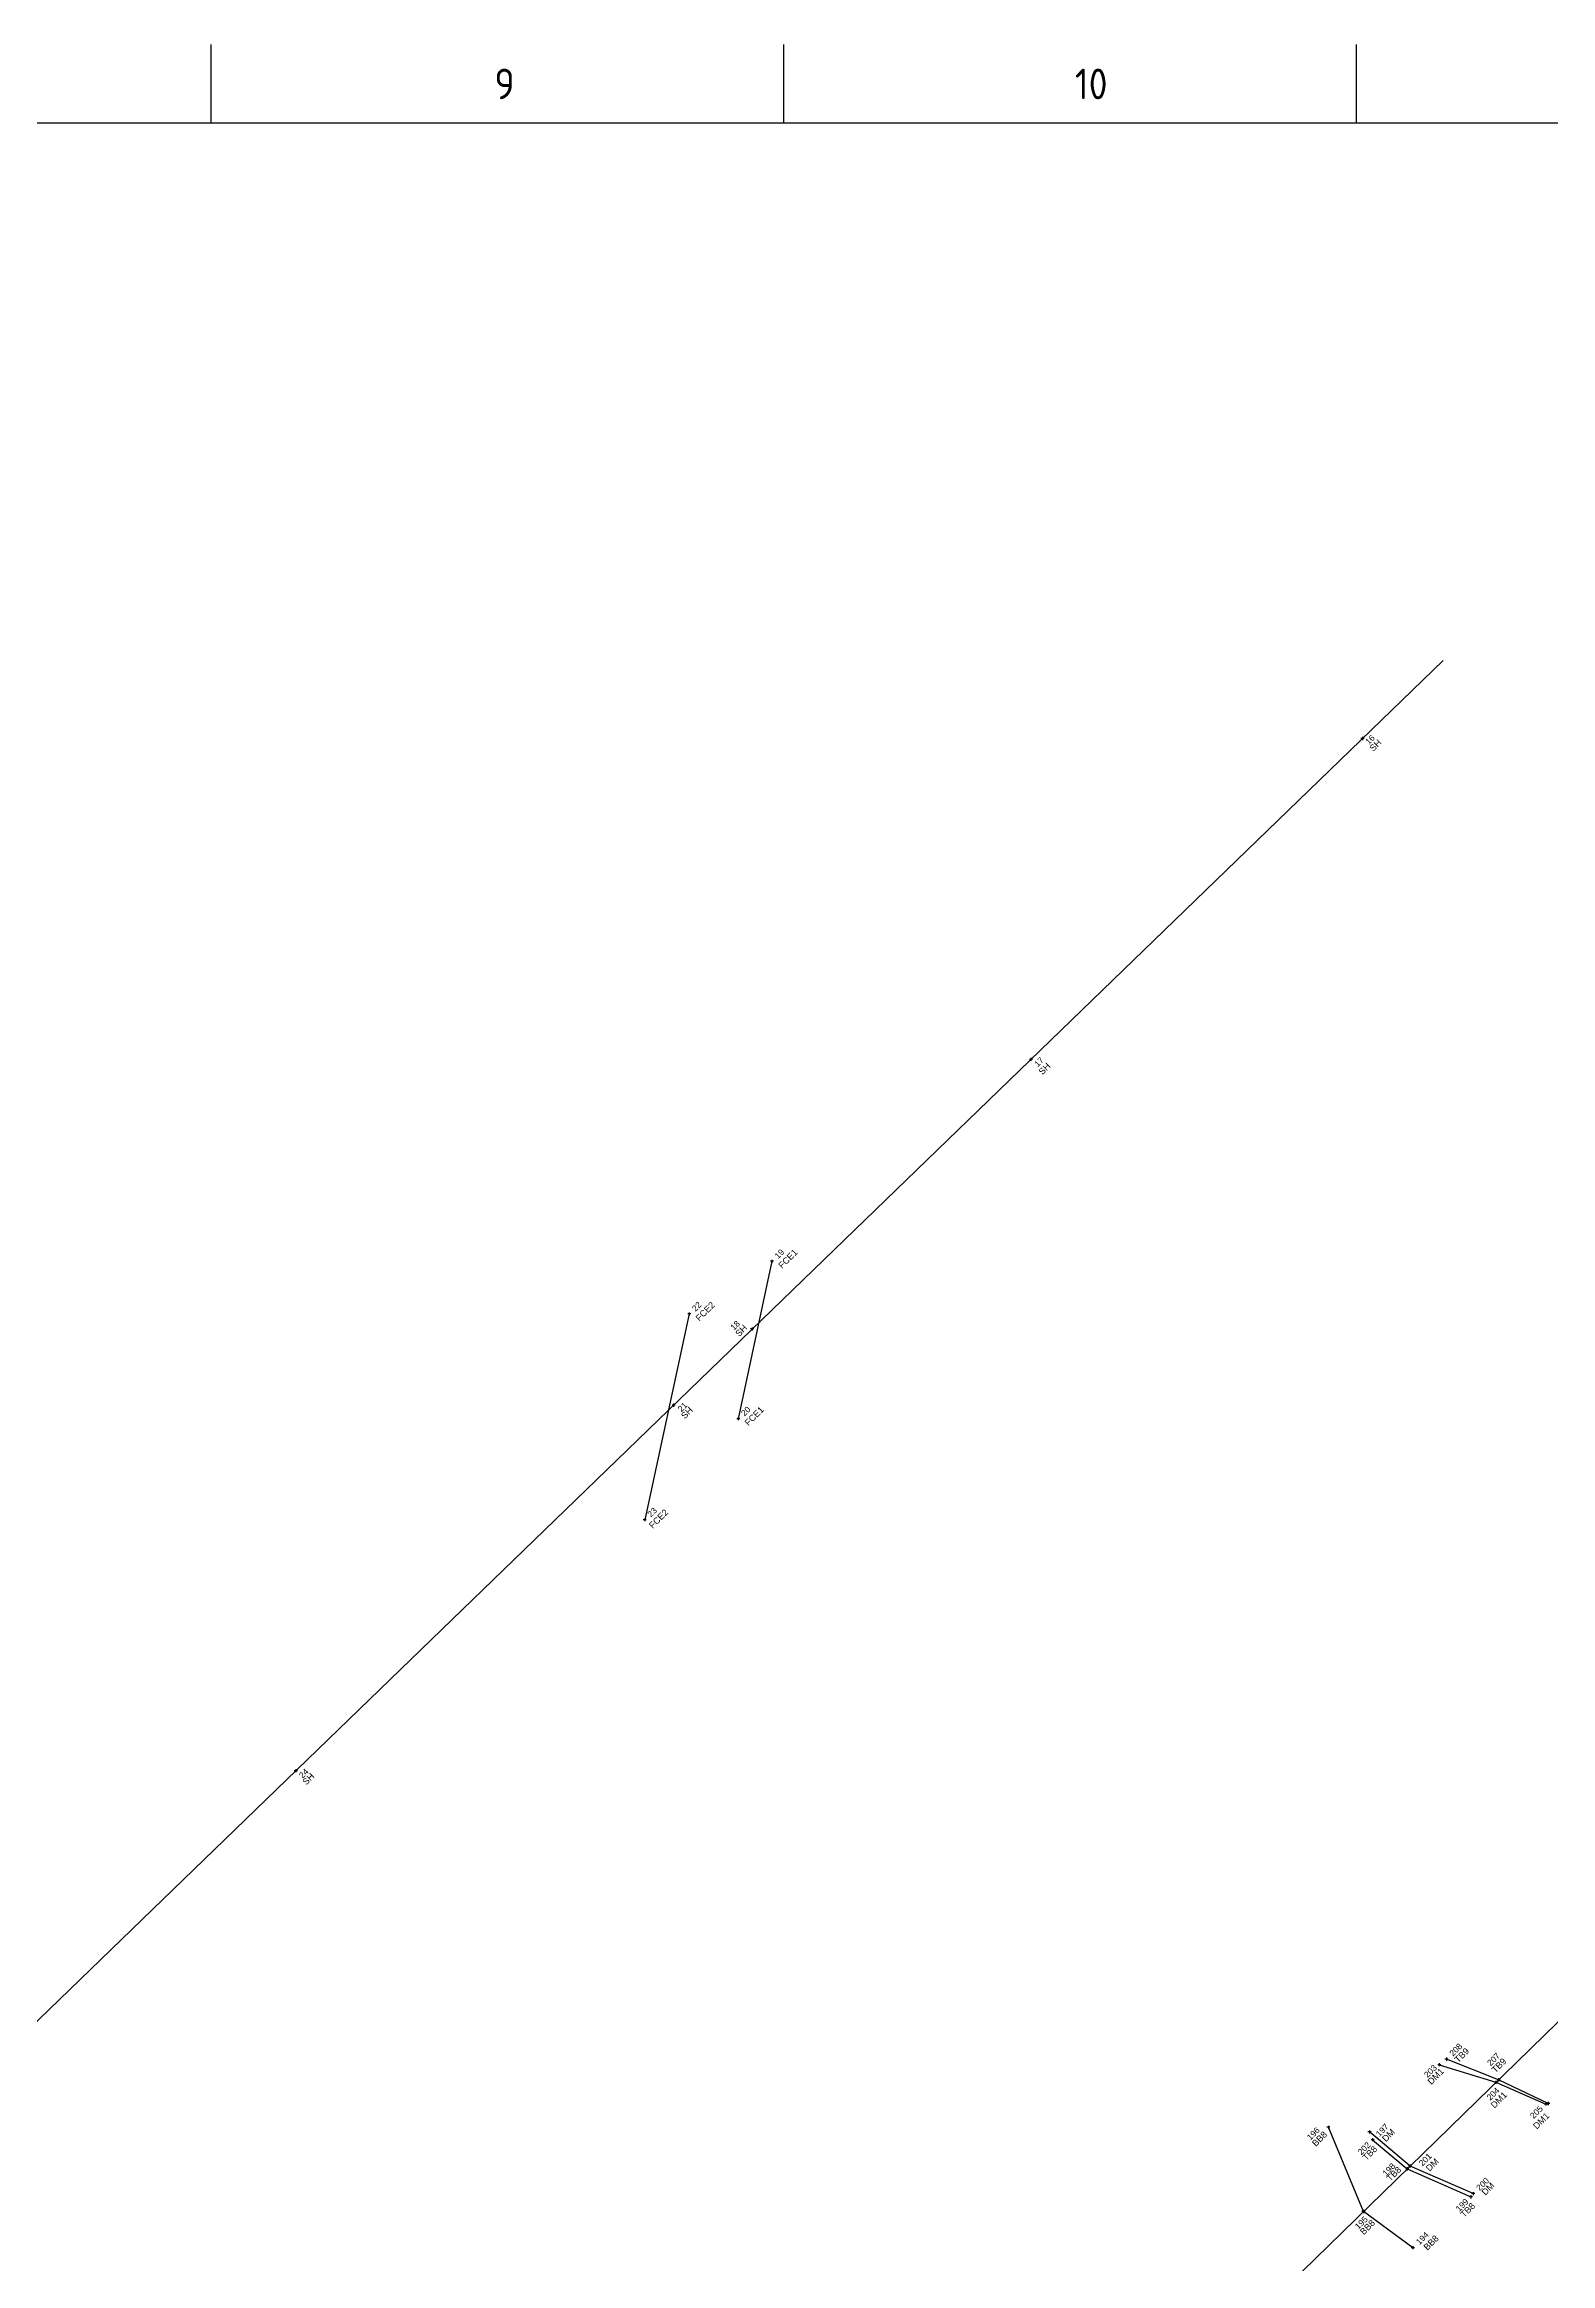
# Paper-space layout 'Survey' of a CAD drawing. Header units: metres, sheet in millimetres. Extents: x -21 to 813, y -3 to 583.
# Drawn here: x 508.1 to 680.4, y 329.6 to 583.4 of the extents above; entities that cross this region are included whole.
import ezdxf
from ezdxf.enums import TextEntityAlignment as Align

# ---------------------------------------------------------------- set-up
doc = ezdxf.new("R2010")
doc.units = ezdxf.units.M
doc.layers.get('0').update_dxf_attribs({"color": 6})
doc.layers.add('Notes', color=7, linetype='Continuous')
doc.layers.add('SupportsUG_SP_EXT', color=7, linetype='Continuous')
doc.layers.get('0').freeze()
doc.styles.add('iecISOCP', font='isocp.shx')
doc.styles.get("Standard").update_dxf_attribs({"font": 'arial.ttf'})

# ---------------------------------------------------------------- blocks, each defined once
blk = doc.blocks.new('A1_FRAME_TITLE')
at = {"layer": 'Notes', "linetype": 'Continuous'}
for p, q in [((547.7, 574.39), (547.7, 583.39)), ((613.21, 574.39), (613.21, 583.39)), ((678.72, 574.39), (678.72, 583.39))]:
    blk.add_line(p, q, dxfattribs=at)
at = {"layer": 'Notes', "color": 3, "linetype": 'Continuous', "flags": 128}
blk.add_lwpolyline([(824.37, 574.39), (149.5, 574.39)], dxfattribs=at)
blk.add_attdef('DRAFT_NUM', (29.9, 23.29), '', height=2.5, rotation=90)
at = {"layer": 'Notes', "color": 7, "style": 'iecISOCP'}
for s, p in [('9', (580.11, 577.12)), ('10', (646.5, 577.12))]:
    blk.add_text(s, height=3.5, dxfattribs=at).set_placement(p)
at = {"layer": 'Notes', "color": 7, "style": 'iecISOCP', "flags": 8}
blk.add_attdef('VERSION_NO', text='', height=2.5, rotation=90, dxfattribs=at).set_placement((302.04, 43.81), align=Align.MIDDLE_CENTER)
at = {"layer": 'Notes', "color": 7, "style": 'iecISOCP'}
for tag, p in [('CAP_NO', (513.19, 43.46)), ('IE_NUM', (513.05, 37.81)), ('REF_No_1', (335.24, 32.31)), ('REF_1', (362.52, 32.31)), ('GEN_WO', (441.71, 31.76)), ('HV_SWITCH', (513.46, 32.16)), ('REF_No_2', (335.24, 26.31)), ('REF_2', (362.52, 26.31)), ('OH_WO', (441.71, 25.81)), ('UBD_REF', (513.05, 25.83)), ('REF_No_3', (335.24, 20.31)), ('REF_3', (362.52, 20.31)), ('UG_WO', (441.71, 20.05)), ('GIS_MAP_No', (513.05, 20.04)), ('REF_No_4', (335.24, 14.31)), ('REF_4', (362.52, 14.31)), ('SUB_WO', (441.71, 13.81)), ('HV_OP_DIAG', (513.33, 14.2)), ('LGA', (512.95, 7.78))]:
    blk.add_attdef(tag, p, '', height=2.5, dxfattribs=at)
at = {"layer": 'Notes', "style": 'iecISOCP'}
for tag, p in [('T1', (684.37, 39.47)), ('T2', (684.37, 34.35)), ('T3', (684.37, 28.92)), ('T4', (684.37, 23.66)), ('T5', (684.37, 18.23)), ('T6', (684.37, 12.97))]:
    blk.add_attdef(tag, text='', height=3.5, dxfattribs=at).set_placement(p, align=Align.CENTER)
at = {"layer": 'Notes', "color": 7, "style": 'iecISOCP'}
for tag, p in [('scale', (567.76, 33.27)), ('DRAWN', (567.76, 24.93)), ('DATE', (567.76, 16.88)), ('CHD', (567.76, 8.37)), ('DESIGN', (605.62, 9.15))]:
    blk.add_attdef(tag, text='', height=2.5, dxfattribs=at).set_placement(p, align=Align.CENTER)
at = {"layer": 'Notes', "color": 4, "style": 'iecISOCP'}
blk.add_attdef('NUM', text='', height=7, dxfattribs=at).set_placement((792.37, 20.12), align=Align.MIDDLE_CENTER)
at = {"layer": 'Notes', "color": 1, "style": 'iecISOCP'}
blk.add_attdef('REV', text='', height=5, dxfattribs=at).set_placement((820.05, 17.1), align=Align.CENTER)
at = {"layer": 'Notes', "color": 7, "style": 'iecISOCP'}
for tag, p in [('NS', (790.71, 8.12)), ('SHTS', (805.41, 8.12))]:
    blk.add_attdef(tag, text='', height=2.5, dxfattribs=at).set_placement(p, align=Align.MIDDLE)
at = {"layer": 'Notes', "style": 'iecISOCP'}
blk.add_attdef('ExportID', (9.08, 2.39), '', height=2.5, dxfattribs=at)
at = {"layer": 'Notes', "style": 'iecISOCP', "flags": 1}
for tag, p in [('ProjectType', (14.17, -26.8)), ('ProjectNumber', (23.56, -26.82)), ('DrawingNumber', (35.51, -26.8)), ('ProjectDescription', (47.56, -26.83)), ('ExportDate', (60.28, -26.79)), ('ExportUserName', (69.15, -26.8)), ('DesignerCompanyName', (81.48, -26.79)), ('ExportAreaOfInterest', (97.1, -26.81)), ('GIS_SUCCESS', (112, -26.78)), ('CAD_SUCCESS', (121.79, -26.78)), ('DEPOTCODE', (132.11, -26.88)), ('ExportCategories', (140.08, -26.8)), ('Comments', (154.38, -26.88))]:
    blk.add_attdef(tag, p, '', height=1, dxfattribs=at)

psp = doc.layouts.new('Survey')

# ---------------------------------------------------------------- linework, layer by layer
at = {"layer": 'Notes'}
for p, q in [((482.63, 333.5), (668.07, 512.94)), ((658.84, 504.18), (658.84, 503.82)), ((620.92, 467.49), (620.92, 467.13)), ((512.71, 192.91), (784.28, 457.76)), ((591.3, 444.21), (587.45, 426.21)), ((591.3, 444.39), (591.3, 444.03)), ((581.84, 438.19), (576.75, 414.66)), ((581.84, 438.37), (581.84, 438.01)), ((589.04, 436.65), (589.04, 436.29)), ((580.05, 427.94), (580.05, 427.58)), ((587.45, 426.39), (587.45, 426.03)), ((576.75, 414.84), (576.75, 414.48)), ((536.84, 386.13), (536.84, 385.77)), ((668.43, 353.13), (668.43, 352.77)), ((674.4, 350.6), (668.43, 352.95)), ((667.62, 352.5), (667.62, 352.14)), ((667.62, 352.32), (674.1, 350.31)), ((674.1, 350.49), (674.1, 350.13)), ((674.1, 350.31), (679.8, 347.82)), ((674.4, 350.78), (674.4, 350.42)), ((680.07, 347.88), (674.4, 350.6)), ((679.8, 348), (679.8, 347.64)), ((680.07, 348.06), (680.07, 347.7)), ((654.94, 345.35), (654.94, 344.99)), ((658.96, 335.54), (654.94, 345.17)), ((659.64, 344.81), (659.64, 344.45)), ((664.28, 340.73), (659.64, 344.63)), ((660, 343.93), (660, 343.57)), ((660, 343.75), (663.96, 340.42)), ((663.96, 340.6), (663.96, 340.24)), ((663.96, 340.42), (671.22, 337.22)), ((664.28, 340.91), (664.28, 340.55)), ((671.49, 337.58), (664.28, 340.73)), ((671.49, 337.76), (671.49, 337.4)), ((658.96, 335.72), (658.96, 335.36)), ((664.6, 331.39), (658.96, 335.54)), ((671.22, 337.4), (671.22, 337.04)), ((664.6, 331.57), (664.6, 331.21))]:
    psp.add_line(p, q, dxfattribs=at)
at = {"layer": 'Notes', "linetype": 'Continuous'}
for points in [[(659.02, 504), (658.84, 504), (658.66, 504)], [(621.1, 467.31), (620.92, 467.31), (620.74, 467.31)], [(591.48, 444.21), (591.3, 444.21), (591.12, 444.21)], [(582.02, 438.19), (581.84, 438.19), (581.66, 438.19)], [(589.22, 436.47), (589.04, 436.47), (588.86, 436.47)], [(580.23, 427.76), (580.05, 427.76), (579.87, 427.76)], [(587.63, 426.21), (587.45, 426.21), (587.27, 426.21)], [(576.93, 414.66), (576.75, 414.66), (576.57, 414.66)], [(537.02, 385.95), (536.84, 385.95), (536.66, 385.95)], [(668.61, 352.95), (668.43, 352.95), (668.25, 352.95)], [(667.8, 352.32), (667.62, 352.32), (667.44, 352.32)], [(674.28, 350.31), (674.1, 350.31), (673.92, 350.31)], [(674.58, 350.6), (674.4, 350.6), (674.22, 350.6)], [(679.98, 347.82), (679.8, 347.82), (679.62, 347.82)], [(680.25, 347.88), (680.07, 347.88), (679.89, 347.88)], [(655.12, 345.17), (654.94, 345.17), (654.76, 345.17)], [(659.82, 344.63), (659.64, 344.63), (659.46, 344.63)], [(660.18, 343.75), (660, 343.75), (659.82, 343.75)], [(664.14, 340.42), (663.96, 340.42), (663.78, 340.42)], [(664.46, 340.73), (664.28, 340.73), (664.1, 340.73)], [(671.67, 337.58), (671.49, 337.58), (671.31, 337.58)], [(659.14, 335.54), (658.96, 335.54), (658.78, 335.54)], [(671.4, 337.22), (671.22, 337.22), (671.04, 337.22)], [(664.78, 331.39), (664.6, 331.39), (664.42, 331.39)]]:
    psp.add_lwpolyline(points, dxfattribs=at)

# ---------------------------------------------------------------- block references
at = {"layer": 'SupportsUG_SP_EXT'}
psp.add_blockref('A1_FRAME_TITLE', (-20.55, 0), dxfattribs=at)

# ---------------------------------------------------------------- texts
at = {"layer": 'Notes'}
for s, height, p in [('16', 0.686, (659.56, 503.25)), ('SH', 0.726, (660.08, 502.48)), ('17', 0.686, (621.7, 466.39)), ('SH', 0.726, (622.23, 465.48)), ('19', 0.686, (592.02, 444.44)), ('FCE1', 0.726, (592.46, 443.33)), ('22', 0.686, (582.56, 438.42)), ('FCE2', 0.726, (583, 437.31)), ('18', 0.686, (586.95, 436.26)), ('SH', 0.726, (587.54, 435.53)), ('21', 0.686, (580.94, 426.93)), ('SH', 0.726, (581.33, 426.13)), ('20', 0.686, (588.17, 426.45)), ('FCE1', 0.726, (588.61, 425.33)), ('23', 0.686, (577.46, 414.89)), ('FCE2', 0.726, (577.67, 413.59)), ('24', 0.686, (537.62, 385.02)), ('SH', 0.726, (538.04, 384.25)), ('208', 0.686, (669.19, 353.23)), ('TB9', 0.726, (669.79, 352.49)), ('207', 0.686, (673.5, 352.14)), ('TB9', 0.726, (674.04, 351.32)), ('203', 0.686, (666.29, 350.78)), ('DM1', 0.726, (666.71, 349.98)), ('204', 0.686, (673.45, 348.18)), ('DM1', 0.726, (673.93, 347.28)), ('197', 0.686, (660.77, 344.03)), ('205', 0.686, (678.41, 346.09)), ('DM1', 0.726, (678.77, 344.89)), ('196', 0.686, (652.89, 343.63)), ('BB8', 0.726, (653.5, 342.91)), ('202', 0.686, (658.7, 341.95)), ('TB8', 0.726, (659.27, 341.29)), ('DM', 0.726, (661.51, 343.44)), ('198', 0.686, (661.53, 339.53)), ('TB8', 0.726, (662.02, 338.93)), ('201', 0.686, (665.69, 340.67)), ('DM', 0.726, (666.51, 340.07)), ('200', 0.686, (672.25, 337.86)), ('DM', 0.726, (672.89, 337.32)), ('199', 0.686, (669.91, 335.46)), ('TB8', 0.726, (670.47, 334.78)), ('195', 0.686, (658.38, 333.44)), ('BB8', 0.726, (658.98, 332.8)), ('194', 0.686, (665.36, 331.67)), ('BB8', 0.726, (666.26, 331.03))]:
    psp.add_text(s, height=height, rotation=45, dxfattribs=at).set_placement(p)

doc.saveas('drawing.dxf')
